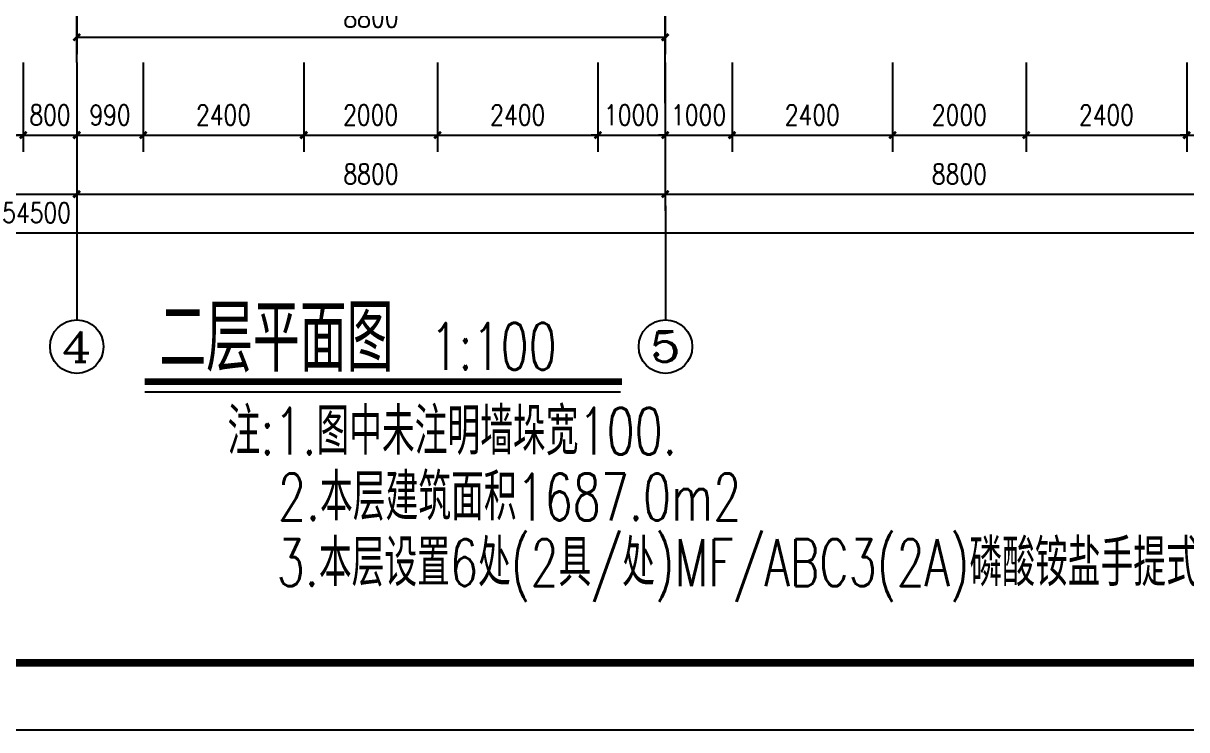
# Model space of a CAD drawing. Header units: millimetres. Extents: x 591771 to 1936534, y -622016 to 355666.
# Drawn here: x 633256 to 650656, y 164228 to 174784 of the extents above; entities that cross this region are included whole.
import ezdxf
from ezdxf.enums import TextEntityAlignment as Align

# ---------------------------------------------------------------- set-up
doc = ezdxf.new("R2010")
doc.units = ezdxf.units.MM
doc.header["$LTSCALE"] = 80
doc.linetypes.add('DOTE', pattern=[2.42, 2, -0.2, 0.02, -0.2])
for name, color, linetype in [('\\M+5BDA8-\\M+5B3DF\\M+5B4E7', 3, 'Continuous'), ('\\M+5BDA8-\\M+5D6E1', 17, 'DOTE'), ('\\M+5BDA8-\\M+5D6E1-\\M+5B1EA\\M+5D7A2', 3, 'Continuous'), ('\\M+5CDBC\\M+5BFF2', 252, 'Continuous'), ('AXIS', 3, 'Continuous'), ('AXIS_TEXT', 7, 'Continuous'), ('PUB_TEXT', 7, 'Continuous')]:
    doc.layers.add(name, color=color, linetype=linetype)
doc.styles.add('_HZTXT', font='txt.shx', dxfattribs={"width": 0.8, "bigfont": 'hztxt.shx'})
doc.styles.add('A-AXIS-LABEL', font='COMPLEX', dxfattribs={"bigfont": 'GBCBIG'})
doc.styles.add('COMPLEX', font='COMPLEX')
doc.styles.add('DIM_FONT', font='SIMPLEX.shx', dxfattribs={"width": 0.8})
doc.dimstyles.new('DIMN', dxfattribs={"dimtxt": 300, "dimasz": 100, "dimexe": 250, "dimexo": 300, "dimgap": 150, "dimtad": 1, "dimdec": 0, "dimzin": 0, "dimdsep": 46, "dimtxsty": 'DIM_FONT', "dimblk": 'ARCHTICK', "dimcen": 0.09, "dimclrt": 7, "dimazin": 2, "dimtfac": 1, "dimtdec": 0, "dimtix": 1, "dimtmove": 2, "dimatfit": 3, "dimldrblk": 'ARCHTICK', "dimfxl": 0, "dimtolj": 1, "dimtzin": 0, "dimarcsym": 0})

# ---------------------------------------------------------------- blocks, each defined once
blk = doc.blocks.new('_ArchTick')
at = {"color": 0, "linetype": 'ByBlock', "const_width": 0.4}
blk.add_lwpolyline([(-0.5, -0.5), (0.5, 0.5)], dxfattribs=at)
blk = doc.blocks.new('*D219')
at = {"layer": '\\M+5BDA8-\\M+5B3DF\\M+5B4E7', "color": 0, "lineweight": -2, "transparency": 16777216}
for p, q in [((634056, 175014), (634056, 174324)), ((642856, 175014), (642856, 174324)), ((634056, 174574), (642856, 174574))]:
    blk.add_line(p, q, dxfattribs=at)
at = {"layer": 'Defpoints', "color": 0, "transparency": 16777216}
for p in [(634056, 175314), (642856, 175314), (642856, 174574)]:
    blk.add_point(p, dxfattribs=at)
at = {"layer": '\\M+5BDA8-\\M+5B3DF\\M+5B4E7', "color": 0, "lineweight": -2, "transparency": 16777216, "xscale": 100, "yscale": 100, "zscale": 100, "rotation": 180}
blk.add_blockref('_ArchTick', (634056, 174574), dxfattribs=at)
at = {"layer": '\\M+5BDA8-\\M+5B3DF\\M+5B4E7', "color": 0, "lineweight": -2, "transparency": 16777216, "xscale": 100, "yscale": 100, "zscale": 100}
blk.add_blockref('_ArchTick', (642856, 174574), dxfattribs=at)
at = {"layer": '\\M+5BDA8-\\M+5B3DF\\M+5B4E7', "color": 7, "transparency": 16777216, "insert": (638456, 174874), "char_height": 300, "attachment_point": 5, "style": 'DIM_FONT'}
blk.add_mtext('\\A1;8800', dxfattribs=at)
blk = doc.blocks.new('*D479')
at = {"layer": '\\M+5BDA8-\\M+5B3DF\\M+5B4E7', "color": 0, "lineweight": -2, "transparency": 16777216}
for p, q in [((630856, 174196), (630856, 172863)), ((633256, 174196), (633256, 172863)), ((630856, 173113), (633256, 173113))]:
    blk.add_line(p, q, dxfattribs=at)
at = {"layer": 'Defpoints', "color": 0, "transparency": 16777216}
for p in [(630856, 174496), (633256, 174496), (633256, 173113)]:
    blk.add_point(p, dxfattribs=at)
at = {"layer": '\\M+5BDA8-\\M+5B3DF\\M+5B4E7', "color": 0, "lineweight": -2, "transparency": 16777216, "xscale": 100, "yscale": 100, "zscale": 100, "rotation": 180}
blk.add_blockref('_ArchTick', (630856, 173113), dxfattribs=at)
at = {"layer": '\\M+5BDA8-\\M+5B3DF\\M+5B4E7', "color": 0, "lineweight": -2, "transparency": 16777216, "xscale": 100, "yscale": 100, "zscale": 100}
blk.add_blockref('_ArchTick', (633256, 173113), dxfattribs=at)
at = {"layer": '\\M+5BDA8-\\M+5B3DF\\M+5B4E7', "color": 7, "transparency": 16777216, "insert": (632056, 173413), "char_height": 300, "attachment_point": 5, "style": 'DIM_FONT'}
blk.add_mtext('\\A1;2400', dxfattribs=at)
blk = doc.blocks.new('*D480')
at = {"layer": '\\M+5BDA8-\\M+5B3DF\\M+5B4E7', "color": 0, "lineweight": -2, "transparency": 16777216}
for p, q in [((633256, 174196), (633256, 172863)), ((634056, 174196), (634056, 172863)), ((633256, 173113), (633156, 173113)), ((633256, 173113), (634056, 173113)), ((634056, 173113), (634156, 173113))]:
    blk.add_line(p, q, dxfattribs=at)
at = {"layer": 'Defpoints', "color": 0, "transparency": 16777216}
for p in [(633256, 174496), (634056, 174496), (634056, 173113)]:
    blk.add_point(p, dxfattribs=at)
at = {"layer": '\\M+5BDA8-\\M+5B3DF\\M+5B4E7', "color": 0, "lineweight": -2, "transparency": 16777216, "xscale": 100, "yscale": 100, "zscale": 100}
blk.add_blockref('_ArchTick', (633256, 173113), dxfattribs=at)
at = {"layer": '\\M+5BDA8-\\M+5B3DF\\M+5B4E7', "color": 0, "lineweight": -2, "transparency": 16777216, "xscale": 100, "yscale": 100, "zscale": 100, "rotation": 180}
blk.add_blockref('_ArchTick', (634056, 173113), dxfattribs=at)
at = {"layer": '\\M+5BDA8-\\M+5B3DF\\M+5B4E7', "color": 7, "transparency": 16777216, "insert": (633656, 173413), "char_height": 300, "attachment_point": 5, "style": 'DIM_FONT'}
blk.add_mtext('\\A1;800', dxfattribs=at)
blk = doc.blocks.new('*D481')
at = {"layer": '\\M+5BDA8-\\M+5B3DF\\M+5B4E7', "color": 0, "lineweight": -2, "transparency": 16777216}
for p, q in [((634056, 174196), (634056, 172863)), ((635051, 174196), (635051, 172863)), ((634056, 173113), (635051, 173113))]:
    blk.add_line(p, q, dxfattribs=at)
at = {"layer": 'Defpoints', "color": 0, "transparency": 16777216}
for p in [(634056, 174496), (635051, 174496), (635051, 173113)]:
    blk.add_point(p, dxfattribs=at)
at = {"layer": '\\M+5BDA8-\\M+5B3DF\\M+5B4E7', "color": 0, "lineweight": -2, "transparency": 16777216, "xscale": 100, "yscale": 100, "zscale": 100, "rotation": 180}
blk.add_blockref('_ArchTick', (634056, 173113), dxfattribs=at)
at = {"layer": '\\M+5BDA8-\\M+5B3DF\\M+5B4E7', "color": 0, "lineweight": -2, "transparency": 16777216, "xscale": 100, "yscale": 100, "zscale": 100}
blk.add_blockref('_ArchTick', (635051, 173113), dxfattribs=at)
at = {"layer": '\\M+5BDA8-\\M+5B3DF\\M+5B4E7', "color": 7, "transparency": 16777216, "insert": (634554, 173413), "char_height": 300, "attachment_point": 5, "style": 'DIM_FONT'}
blk.add_mtext('\\A1;990', dxfattribs=at)
blk = doc.blocks.new('*D482')
at = {"layer": '\\M+5BDA8-\\M+5B3DF\\M+5B4E7', "color": 0, "lineweight": -2, "transparency": 16777216}
for p, q in [((635051, 174196), (635051, 172863)), ((637451, 174196), (637451, 172863)), ((635051, 173113), (637451, 173113))]:
    blk.add_line(p, q, dxfattribs=at)
at = {"layer": 'Defpoints', "color": 0, "transparency": 16777216}
for p in [(635051, 174496), (637451, 174496), (637451, 173113)]:
    blk.add_point(p, dxfattribs=at)
at = {"layer": '\\M+5BDA8-\\M+5B3DF\\M+5B4E7', "color": 0, "lineweight": -2, "transparency": 16777216, "xscale": 100, "yscale": 100, "zscale": 100, "rotation": 180}
blk.add_blockref('_ArchTick', (635051, 173113), dxfattribs=at)
at = {"layer": '\\M+5BDA8-\\M+5B3DF\\M+5B4E7', "color": 0, "lineweight": -2, "transparency": 16777216, "xscale": 100, "yscale": 100, "zscale": 100}
blk.add_blockref('_ArchTick', (637451, 173113), dxfattribs=at)
at = {"layer": '\\M+5BDA8-\\M+5B3DF\\M+5B4E7', "color": 7, "transparency": 16777216, "insert": (636251, 173413), "char_height": 300, "attachment_point": 5, "style": 'DIM_FONT'}
blk.add_mtext('\\A1;2400', dxfattribs=at)
blk = doc.blocks.new('*D483')
at = {"layer": '\\M+5BDA8-\\M+5B3DF\\M+5B4E7', "color": 0, "lineweight": -2, "transparency": 16777216}
for p, q in [((637451, 174196), (637451, 172863)), ((639451, 174196), (639451, 172863)), ((637451, 173113), (639451, 173113))]:
    blk.add_line(p, q, dxfattribs=at)
at = {"layer": 'Defpoints', "color": 0, "transparency": 16777216}
for p in [(637451, 174496), (639451, 174496), (639451, 173113)]:
    blk.add_point(p, dxfattribs=at)
at = {"layer": '\\M+5BDA8-\\M+5B3DF\\M+5B4E7', "color": 0, "lineweight": -2, "transparency": 16777216, "xscale": 100, "yscale": 100, "zscale": 100, "rotation": 180}
blk.add_blockref('_ArchTick', (637451, 173113), dxfattribs=at)
at = {"layer": '\\M+5BDA8-\\M+5B3DF\\M+5B4E7', "color": 0, "lineweight": -2, "transparency": 16777216, "xscale": 100, "yscale": 100, "zscale": 100}
blk.add_blockref('_ArchTick', (639451, 173113), dxfattribs=at)
at = {"layer": '\\M+5BDA8-\\M+5B3DF\\M+5B4E7', "color": 7, "transparency": 16777216, "insert": (638451, 173413), "char_height": 300, "attachment_point": 5, "style": 'DIM_FONT'}
blk.add_mtext('\\A1;2000', dxfattribs=at)
blk = doc.blocks.new('*D484')
at = {"layer": '\\M+5BDA8-\\M+5B3DF\\M+5B4E7', "color": 0, "lineweight": -2, "transparency": 16777216}
for p, q in [((639451, 174196), (639451, 172863)), ((641851, 174196), (641851, 172863)), ((639451, 173113), (641851, 173113))]:
    blk.add_line(p, q, dxfattribs=at)
at = {"layer": 'Defpoints', "color": 0, "transparency": 16777216}
for p in [(639451, 174496), (641851, 174496), (641851, 173113)]:
    blk.add_point(p, dxfattribs=at)
at = {"layer": '\\M+5BDA8-\\M+5B3DF\\M+5B4E7', "color": 0, "lineweight": -2, "transparency": 16777216, "xscale": 100, "yscale": 100, "zscale": 100, "rotation": 180}
blk.add_blockref('_ArchTick', (639451, 173113), dxfattribs=at)
at = {"layer": '\\M+5BDA8-\\M+5B3DF\\M+5B4E7', "color": 0, "lineweight": -2, "transparency": 16777216, "xscale": 100, "yscale": 100, "zscale": 100}
blk.add_blockref('_ArchTick', (641851, 173113), dxfattribs=at)
at = {"layer": '\\M+5BDA8-\\M+5B3DF\\M+5B4E7', "color": 7, "transparency": 16777216, "insert": (640651, 173413), "char_height": 300, "attachment_point": 5, "style": 'DIM_FONT'}
blk.add_mtext('\\A1;2400', dxfattribs=at)
blk = doc.blocks.new('*D485')
at = {"layer": '\\M+5BDA8-\\M+5B3DF\\M+5B4E7', "color": 0, "lineweight": -2, "transparency": 16777216}
for p, q in [((641851, 174196), (641851, 172863)), ((642856, 174196), (642856, 172863)), ((641851, 173113), (641751, 173113)), ((641851, 173113), (642856, 173113)), ((642856, 173113), (642956, 173113))]:
    blk.add_line(p, q, dxfattribs=at)
at = {"layer": 'Defpoints', "color": 0, "transparency": 16777216}
for p in [(641851, 174496), (642856, 174496), (642856, 173113)]:
    blk.add_point(p, dxfattribs=at)
at = {"layer": '\\M+5BDA8-\\M+5B3DF\\M+5B4E7', "color": 0, "lineweight": -2, "transparency": 16777216, "xscale": 100, "yscale": 100, "zscale": 100}
blk.add_blockref('_ArchTick', (641851, 173113), dxfattribs=at)
at = {"layer": '\\M+5BDA8-\\M+5B3DF\\M+5B4E7', "color": 0, "lineweight": -2, "transparency": 16777216, "xscale": 100, "yscale": 100, "zscale": 100, "rotation": 180}
blk.add_blockref('_ArchTick', (642856, 173113), dxfattribs=at)
at = {"layer": '\\M+5BDA8-\\M+5B3DF\\M+5B4E7', "color": 7, "transparency": 16777216, "insert": (642354, 173413), "char_height": 300, "attachment_point": 5, "style": 'DIM_FONT'}
blk.add_mtext('\\A1;1000', dxfattribs=at)
blk = doc.blocks.new('*D486')
at = {"layer": '\\M+5BDA8-\\M+5B3DF\\M+5B4E7', "color": 0, "lineweight": -2, "transparency": 16777216}
for p, q in [((642856, 174196), (642856, 172863)), ((643856, 174196), (643856, 172863)), ((642856, 173113), (642756, 173113)), ((642856, 173113), (643856, 173113)), ((643856, 173113), (643956, 173113))]:
    blk.add_line(p, q, dxfattribs=at)
at = {"layer": 'Defpoints', "color": 0, "transparency": 16777216}
for p in [(642856, 174496), (643856, 174496), (643856, 173113)]:
    blk.add_point(p, dxfattribs=at)
at = {"layer": '\\M+5BDA8-\\M+5B3DF\\M+5B4E7', "color": 0, "lineweight": -2, "transparency": 16777216, "xscale": 100, "yscale": 100, "zscale": 100}
blk.add_blockref('_ArchTick', (642856, 173113), dxfattribs=at)
at = {"layer": '\\M+5BDA8-\\M+5B3DF\\M+5B4E7', "color": 0, "lineweight": -2, "transparency": 16777216, "xscale": 100, "yscale": 100, "zscale": 100, "rotation": 180}
blk.add_blockref('_ArchTick', (643856, 173113), dxfattribs=at)
at = {"layer": '\\M+5BDA8-\\M+5B3DF\\M+5B4E7', "color": 7, "transparency": 16777216, "insert": (643356, 173413), "char_height": 300, "attachment_point": 5, "style": 'DIM_FONT'}
blk.add_mtext('\\A1;1000', dxfattribs=at)
blk = doc.blocks.new('*D487')
at = {"layer": '\\M+5BDA8-\\M+5B3DF\\M+5B4E7', "color": 0, "lineweight": -2, "transparency": 16777216}
for p, q in [((643856, 174196), (643856, 172863)), ((646256, 174196), (646256, 172863)), ((643856, 173113), (646256, 173113))]:
    blk.add_line(p, q, dxfattribs=at)
at = {"layer": 'Defpoints', "color": 0, "transparency": 16777216}
for p in [(643856, 174496), (646256, 174496), (646256, 173113)]:
    blk.add_point(p, dxfattribs=at)
at = {"layer": '\\M+5BDA8-\\M+5B3DF\\M+5B4E7', "color": 0, "lineweight": -2, "transparency": 16777216, "xscale": 100, "yscale": 100, "zscale": 100, "rotation": 180}
blk.add_blockref('_ArchTick', (643856, 173113), dxfattribs=at)
at = {"layer": '\\M+5BDA8-\\M+5B3DF\\M+5B4E7', "color": 0, "lineweight": -2, "transparency": 16777216, "xscale": 100, "yscale": 100, "zscale": 100}
blk.add_blockref('_ArchTick', (646256, 173113), dxfattribs=at)
at = {"layer": '\\M+5BDA8-\\M+5B3DF\\M+5B4E7', "color": 7, "transparency": 16777216, "insert": (645056, 173413), "char_height": 300, "attachment_point": 5, "style": 'DIM_FONT'}
blk.add_mtext('\\A1;2400', dxfattribs=at)
blk = doc.blocks.new('*D488')
at = {"layer": '\\M+5BDA8-\\M+5B3DF\\M+5B4E7', "color": 0, "lineweight": -2, "transparency": 16777216}
for p, q in [((646256, 174196), (646256, 172863)), ((648256, 174196), (648256, 172863)), ((646256, 173113), (648256, 173113))]:
    blk.add_line(p, q, dxfattribs=at)
at = {"layer": 'Defpoints', "color": 0, "transparency": 16777216}
for p in [(646256, 174496), (648256, 174496), (648256, 173113)]:
    blk.add_point(p, dxfattribs=at)
at = {"layer": '\\M+5BDA8-\\M+5B3DF\\M+5B4E7', "color": 0, "lineweight": -2, "transparency": 16777216, "xscale": 100, "yscale": 100, "zscale": 100, "rotation": 180}
blk.add_blockref('_ArchTick', (646256, 173113), dxfattribs=at)
at = {"layer": '\\M+5BDA8-\\M+5B3DF\\M+5B4E7', "color": 0, "lineweight": -2, "transparency": 16777216, "xscale": 100, "yscale": 100, "zscale": 100}
blk.add_blockref('_ArchTick', (648256, 173113), dxfattribs=at)
at = {"layer": '\\M+5BDA8-\\M+5B3DF\\M+5B4E7', "color": 7, "transparency": 16777216, "insert": (647256, 173413), "char_height": 300, "attachment_point": 5, "style": 'DIM_FONT'}
blk.add_mtext('\\A1;2000', dxfattribs=at)
blk = doc.blocks.new('*D489')
at = {"layer": '\\M+5BDA8-\\M+5B3DF\\M+5B4E7', "color": 0, "lineweight": -2, "transparency": 16777216}
for p, q in [((648256, 174196), (648256, 172863)), ((650656, 174196), (650656, 172863)), ((648256, 173113), (650656, 173113))]:
    blk.add_line(p, q, dxfattribs=at)
at = {"layer": 'Defpoints', "color": 0, "transparency": 16777216}
for p in [(648256, 174496), (650656, 174496), (650656, 173113)]:
    blk.add_point(p, dxfattribs=at)
at = {"layer": '\\M+5BDA8-\\M+5B3DF\\M+5B4E7', "color": 0, "lineweight": -2, "transparency": 16777216, "xscale": 100, "yscale": 100, "zscale": 100, "rotation": 180}
blk.add_blockref('_ArchTick', (648256, 173113), dxfattribs=at)
at = {"layer": '\\M+5BDA8-\\M+5B3DF\\M+5B4E7', "color": 0, "lineweight": -2, "transparency": 16777216, "xscale": 100, "yscale": 100, "zscale": 100}
blk.add_blockref('_ArchTick', (650656, 173113), dxfattribs=at)
at = {"layer": '\\M+5BDA8-\\M+5B3DF\\M+5B4E7', "color": 7, "transparency": 16777216, "insert": (649456, 173413), "char_height": 300, "attachment_point": 5, "style": 'DIM_FONT'}
blk.add_mtext('\\A1;2400', dxfattribs=at)
blk = doc.blocks.new('*D490')
at = {"layer": '\\M+5BDA8-\\M+5B3DF\\M+5B4E7', "color": 0, "lineweight": -2, "transparency": 16777216}
for p, q in [((650656, 174196), (650656, 172863)), ((651656, 174196), (651656, 172863)), ((650656, 173113), (650556, 173113)), ((650656, 173113), (651656, 173113)), ((651656, 173113), (651756, 173113))]:
    blk.add_line(p, q, dxfattribs=at)
at = {"layer": 'Defpoints', "color": 0, "transparency": 16777216}
for p in [(650656, 174496), (651656, 174496), (651656, 173113)]:
    blk.add_point(p, dxfattribs=at)
at = {"layer": '\\M+5BDA8-\\M+5B3DF\\M+5B4E7', "color": 0, "lineweight": -2, "transparency": 16777216, "xscale": 100, "yscale": 100, "zscale": 100}
blk.add_blockref('_ArchTick', (650656, 173113), dxfattribs=at)
at = {"layer": '\\M+5BDA8-\\M+5B3DF\\M+5B4E7', "color": 0, "lineweight": -2, "transparency": 16777216, "xscale": 100, "yscale": 100, "zscale": 100, "rotation": 180}
blk.add_blockref('_ArchTick', (651656, 173113), dxfattribs=at)
at = {"layer": '\\M+5BDA8-\\M+5B3DF\\M+5B4E7', "color": 7, "transparency": 16777216, "insert": (651156, 173413), "char_height": 300, "attachment_point": 5, "style": 'DIM_FONT'}
blk.add_mtext('\\A1;1000', dxfattribs=at)
blk = doc.blocks.new('*D631')
at = {"layer": '\\M+5BDA8-\\M+5B3DF\\M+5B4E7', "color": 0, "lineweight": -2, "transparency": 16777216}
for p, q in [((606206, 173457), (606206, 171403)), ((660707, 173457), (660707, 171403)), ((606206, 171653), (660707, 171653))]:
    blk.add_line(p, q, dxfattribs=at)
at = {"layer": 'Defpoints', "color": 0, "transparency": 16777216}
for p in [(606206, 173757), (660707, 173757), (660707, 171653)]:
    blk.add_point(p, dxfattribs=at)
at = {"layer": '\\M+5BDA8-\\M+5B3DF\\M+5B4E7', "color": 0, "lineweight": -2, "transparency": 16777216, "xscale": 100, "yscale": 100, "zscale": 100}
for p, rotation in [((606206, 171653), 180.0000912769841), ((660707, 171653), 9.127698409130371e-05)]:
    blk.add_blockref('_ArchTick', p, dxfattribs=dict(at, rotation=rotation))
at = {"layer": '\\M+5BDA8-\\M+5B3DF\\M+5B4E7', "color": 7, "transparency": 16777216, "insert": (633456, 171953), "char_height": 300, "attachment_point": 5, "rotation": 0.0001, "style": 'DIM_FONT'}
blk.add_mtext('\\A1;54500', dxfattribs=at)
blk = doc.blocks.new('*D651')
at = {"layer": '\\M+5BDA8-\\M+5B3DF\\M+5B4E7', "color": 0, "lineweight": -2, "transparency": 16777216}
for p, q in [((630056, 173290), (630056, 171981)), ((634056, 173290), (634056, 171981)), ((630056, 172231), (634056, 172231))]:
    blk.add_line(p, q, dxfattribs=at)
at = {"layer": 'Defpoints', "color": 0, "transparency": 16777216}
for p in [(630056, 173590), (634056, 173590), (634056, 172231)]:
    blk.add_point(p, dxfattribs=at)
at = {"layer": '\\M+5BDA8-\\M+5B3DF\\M+5B4E7', "color": 0, "lineweight": -2, "transparency": 16777216, "xscale": 100, "yscale": 100, "zscale": 100, "rotation": 180}
blk.add_blockref('_ArchTick', (630056, 172231), dxfattribs=at)
at = {"layer": '\\M+5BDA8-\\M+5B3DF\\M+5B4E7', "color": 0, "lineweight": -2, "transparency": 16777216, "xscale": 100, "yscale": 100, "zscale": 100}
blk.add_blockref('_ArchTick', (634056, 172231), dxfattribs=at)
at = {"layer": '\\M+5BDA8-\\M+5B3DF\\M+5B4E7', "color": 7, "transparency": 16777216, "insert": (632056, 172531), "char_height": 300, "attachment_point": 5, "style": 'DIM_FONT'}
blk.add_mtext('\\A1;4000', dxfattribs=at)
blk = doc.blocks.new('*D652')
at = {"layer": '\\M+5BDA8-\\M+5B3DF\\M+5B4E7', "color": 0, "lineweight": -2, "transparency": 16777216}
for p, q in [((634056, 173290), (634056, 171981)), ((642856, 173290), (642856, 171981)), ((634056, 172231), (642856, 172231))]:
    blk.add_line(p, q, dxfattribs=at)
at = {"layer": 'Defpoints', "color": 0, "transparency": 16777216}
for p in [(634056, 173590), (642856, 173590), (642856, 172231)]:
    blk.add_point(p, dxfattribs=at)
at = {"layer": '\\M+5BDA8-\\M+5B3DF\\M+5B4E7', "color": 0, "lineweight": -2, "transparency": 16777216, "xscale": 100, "yscale": 100, "zscale": 100, "rotation": 180}
blk.add_blockref('_ArchTick', (634056, 172231), dxfattribs=at)
at = {"layer": '\\M+5BDA8-\\M+5B3DF\\M+5B4E7', "color": 0, "lineweight": -2, "transparency": 16777216, "xscale": 100, "yscale": 100, "zscale": 100}
blk.add_blockref('_ArchTick', (642856, 172231), dxfattribs=at)
at = {"layer": '\\M+5BDA8-\\M+5B3DF\\M+5B4E7', "color": 7, "transparency": 16777216, "insert": (638456, 172531), "char_height": 300, "attachment_point": 5, "style": 'DIM_FONT'}
blk.add_mtext('\\A1;8800', dxfattribs=at)
blk = doc.blocks.new('*D653')
at = {"layer": '\\M+5BDA8-\\M+5B3DF\\M+5B4E7', "color": 0, "lineweight": -2, "transparency": 16777216}
for p, q in [((642856, 173290), (642856, 171981)), ((651656, 173290), (651656, 171981)), ((642856, 172231), (651656, 172231))]:
    blk.add_line(p, q, dxfattribs=at)
at = {"layer": 'Defpoints', "color": 0, "transparency": 16777216}
for p in [(642856, 173590), (651656, 173590), (651656, 172231)]:
    blk.add_point(p, dxfattribs=at)
at = {"layer": '\\M+5BDA8-\\M+5B3DF\\M+5B4E7', "color": 0, "lineweight": -2, "transparency": 16777216, "xscale": 100, "yscale": 100, "zscale": 100, "rotation": 180}
blk.add_blockref('_ArchTick', (642856, 172231), dxfattribs=at)
at = {"layer": '\\M+5BDA8-\\M+5B3DF\\M+5B4E7', "color": 0, "lineweight": -2, "transparency": 16777216, "xscale": 100, "yscale": 100, "zscale": 100}
blk.add_blockref('_ArchTick', (651656, 172231), dxfattribs=at)
at = {"layer": '\\M+5BDA8-\\M+5B3DF\\M+5B4E7', "color": 7, "transparency": 16777216, "insert": (647256, 172531), "char_height": 300, "attachment_point": 5, "style": 'DIM_FONT'}
blk.add_mtext('\\A1;8800', dxfattribs=at)
blk = doc.blocks.new('_AXISO')
blk.add_circle((0, 0), 0.5)
at = {"layer": 'AXIS_TEXT', "style": 'COMPLEX'}
blk.add_attdef('A', text='', height=0.56, dxfattribs=at).set_placement((-0.25, -0.28), (0.25, -0.28), align=Align.FIT)

msp = doc.modelspace()

# ---------------------------------------------------------------- linework, layer by layer
at = {"layer": '\\M+5BDA8-\\M+5D6E1', "ltscale": 10}
for p, q in [((634056.2, 174195.8), (634056.2, 215409.7)), ((642856.2, 173589.6), (642856.2, 215409.7))]:
    msp.add_line(p, q, dxfattribs=at)
at = {"layer": '\\M+5BDA8-\\M+5D6E1-\\M+5B1EA\\M+5D7A2'}
for p, q in [((634056.2, 172054.1), (634056.2, 170352.2)), ((642860.6, 172054.1), (642860.6, 170352.2))]:
    msp.add_line(p, q, dxfattribs=at)
at = {"layer": '\\M+5CDBC\\M+5BFF2', "color": 2}
msp.add_lwpolyline([(595259.9, 164227.6), (679359.9, 164227.6), (679359.9, 223627.6), (595259.9, 223627.6)], close=True, dxfattribs=at)
at = {"layer": '\\M+5CDBC\\M+5BFF2', "color": 2, "const_width": 112.5}
msp.add_lwpolyline([(596260, 165227.6), (678359.9, 165227.6), (678359.9, 222627.6), (596260, 222627.6)], close=True, dxfattribs=at)
at = {"layer": 'AXIS'}
msp.add_line((635071.9, 169276.6), (642185.6, 169276.6), dxfattribs=at)
at = {"layer": 'AXIS', "const_width": 100}
msp.add_lwpolyline([(635071.9, 169426.6), (642211.4, 169426.6)], dxfattribs=at)

# ---------------------------------------------------------------- block references
at = {"layer": '\\M+5BDA8-\\M+5D6E1-\\M+5B1EA\\M+5D7A2'}
ref = msp.add_blockref('_AXISO', (634056.2, 169952.2), dxfattribs=dict(at, xscale=800, yscale=800, zscale=800))
ref.add_attrib('A', '4', dxfattribs={"layer": 'AXIS_TEXT', "height": 452.5, "style": 'A-AXIS-LABEL', "width": 1.3125}).set_placement((633829.9, 169725.9), (634282.5, 169725.9), align=Align.FIT)
ref = msp.add_blockref('_AXISO', (642860.6, 169952.2), dxfattribs=dict(at, xscale=800, yscale=800, zscale=800))
ref.add_attrib('A', '5', dxfattribs={"layer": 'AXIS_TEXT', "height": 452.5, "style": 'A-AXIS-LABEL', "width": 1.5}).set_placement((642634.3, 169725.9), (643086.9, 169725.9), align=Align.FIT)

# ---------------------------------------------------------------- texts
at = {"layer": 'PUB_TEXT', "lineweight": 25, "style": '_HZTXT', "width": 0.7}
for s, height, p in [('二层平面图', 1000, (635291.7, 169576.4)), ('1:100', 700, (639343.7, 169607.3)), ('注:1.图中未注明墙垛宽100.', 700, (636310.3, 168338.7)), ('2.本层建筑面积1687.0m2', 700, (637064.3, 167355.9)), ('3.本层设置6处(2具/处)MF/ABC3(2A)磷酸铵盐手提式干粉灭火器.', 700, (637047.2, 166372.7))]:
    msp.add_text(s, height=height, dxfattribs=at).set_placement(p)

# ---------------------------------------------------------------- dimensions: what is measured, and where the dimension line sits
at = {"layer": '\\M+5BDA8-\\M+5B3DF\\M+5B4E7'}
for p1, p2, distance, picture, middle in [((634056.2, 175314.4), (642856.2, 175314.4), -740.9, '*D219', (638456.2, 174873.5)), ((630856.2, 174495.8), (633256.2, 174495.8), -1383.2, '*D479', (632056.2, 173412.6)), ((633256.2, 174495.8), (634056.2, 174495.8), -1383.2, '*D480', (633656.2, 173412.6)), ((635051.4, 174495.8), (637451.4, 174495.8), -1383.2, '*D482', (636251.4, 173412.6)), ((637451.4, 174495.8), (639451.4, 174495.8), -1383.2, '*D483', (638451.4, 173412.6)), ((639451.4, 174495.8), (641851.4, 174495.8), -1383.2, '*D484', (640651.4, 173412.6)), ((642856.2, 174495.8), (643856.2, 174495.8), -1383.2, '*D486', (643356.2, 173412.6)), ((643856.2, 174495.8), (646256.2, 174495.8), -1383.2, '*D487', (645056.2, 173412.6)), ((646256.2, 174495.8), (648256.2, 174495.8), -1383.2, '*D488', (647256.2, 173412.6)), ((648256.2, 174495.8), (650656.2, 174495.8), -1383.2, '*D489', (649456.2, 173412.6)), ((650656.2, 174495.8), (651656.2, 174495.8), -1383.2, '*D490', (651156.2, 173412.6)), ((606206.1, 173757.3), (660706.5, 173757.4), -2103.9, '*D631', (633456.3, 171953.4)), ((630056.1, 173589.6), (634056.2, 173589.6), -1358.6, '*D651', (632056.1, 172530.9)), ((634056.2, 173589.6), (642856.2, 173589.6), -1358.6, '*D652', (638456.2, 172530.9)), ((642856.2, 173589.6), (651656.2, 173589.6), -1358.6, '*D653', (647256.2, 172530.9))]:
    dim = msp.add_aligned_dim(p1=p1, p2=p2, distance=distance, dimstyle='DIMN', dxfattribs=at)
    dim.commit()
    dim.dimension.update_dxf_attribs({"geometry": picture, "text_midpoint": middle})
for p1, p2, text, picture, middle in [((634056.2, 174495.8), (635051.4, 174495.8), '990', '*D481', (634553.8, 173412.6)), ((641851.4, 174495.8), (642856.2, 174495.8), '1000', '*D485', (642353.8, 173412.6))]:
    dim = msp.add_aligned_dim(p1=p1, p2=p2, distance=-1383.2, text=text, dimstyle='DIMN', dxfattribs=at)
    dim.commit()
    dim.dimension.update_dxf_attribs({"geometry": picture, "text_midpoint": middle})

doc.saveas('drawing.dxf')
